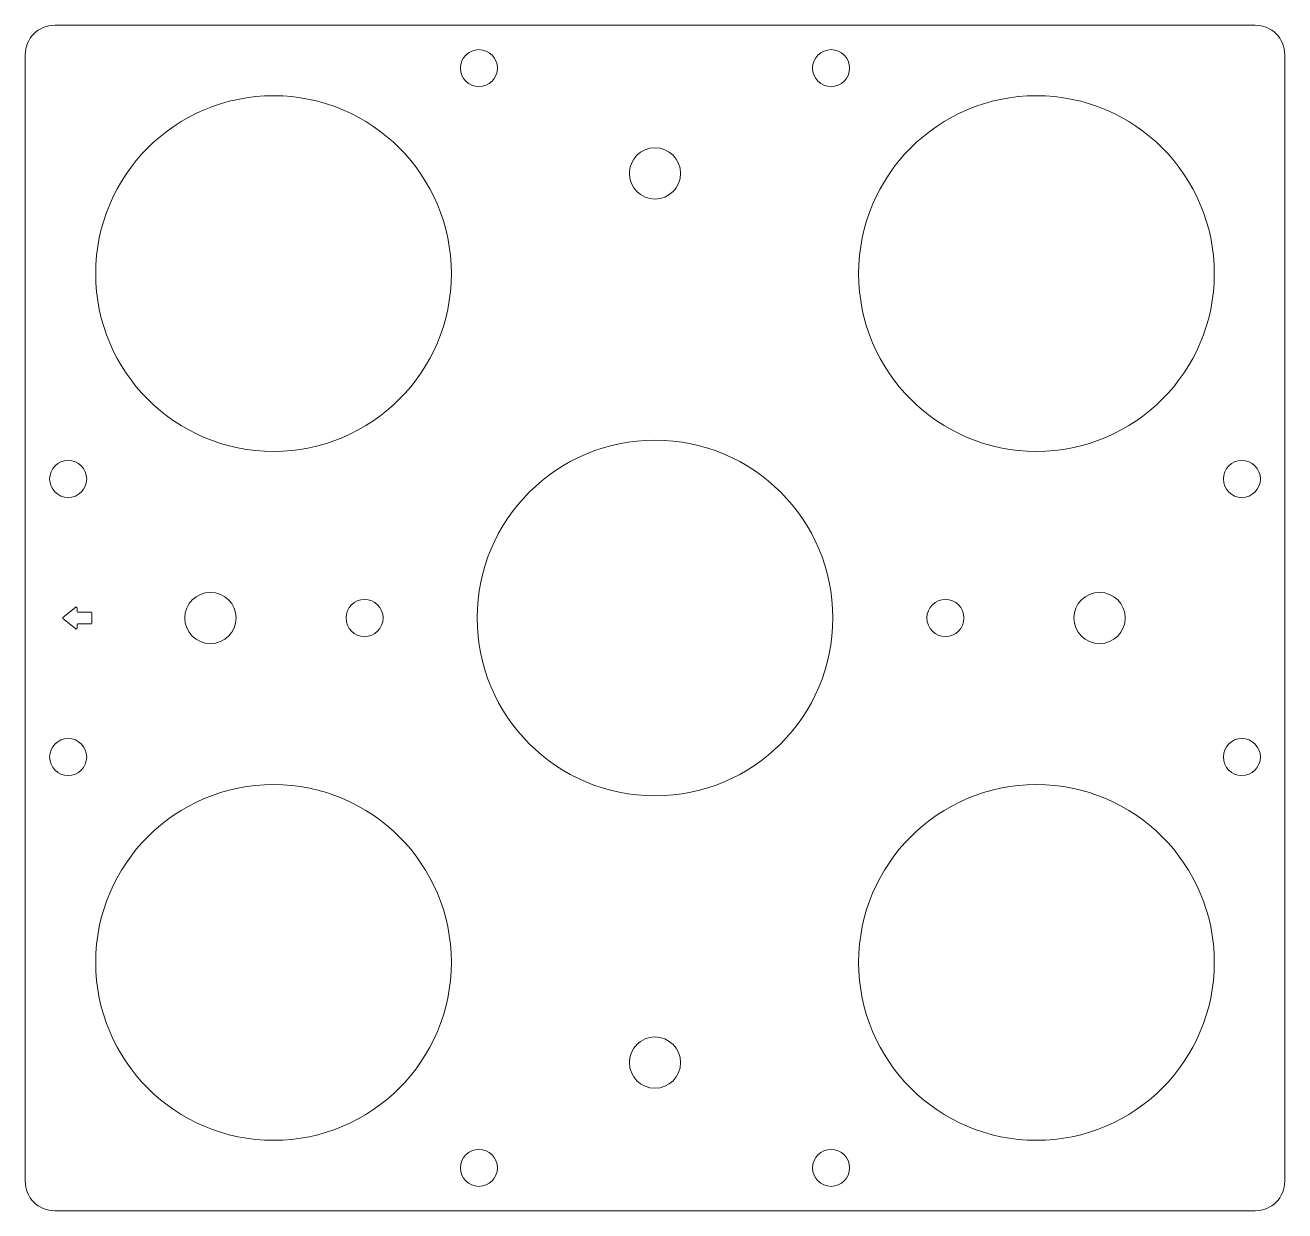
# Model space of a CAD drawing. Header units: inches. Extents: x -2.76 to 1.49, y 0.46 to 4.46.
import ezdxf

# ---------------------------------------------------------------- set-up
doc = ezdxf.new("R2010")
doc.units = ezdxf.units.IN
doc.header["$MEASUREMENT"] = 0

msp = doc.modelspace()

# ---------------------------------------------------------------- linework, layer by layer
at = {"color": 7, "linetype": 'Continuous', "lineweight": 15}
for p, q in [((1.3913, 4.4609), (-2.6587, 4.4609)), ((-2.7587, 4.3609), (-2.7587, 0.5609)), ((1.4913, 0.5609), (1.4913, 4.3609)), ((-2.5877, 2.4976), (-2.6312, 2.4628)), ((-2.5837, 2.4834), (-2.5837, 2.4957)), ((-2.5362, 2.4809), (-2.5812, 2.4809)), ((-2.5337, 2.4784), (-2.5337, 2.4434)), ((-2.5877, 2.4241), (-2.6312, 2.4589)), ((-2.5837, 2.4384), (-2.5837, 2.4261)), ((-2.5362, 2.4409), (-2.5812, 2.4409)), ((-2.6587, 0.4609), (1.3913, 0.4609))]:
    msp.add_line(p, q, dxfattribs=at)
for centre, radius in [((-1.2278, 4.3159), 0.0625), ((-0.0396, 4.3159), 0.0625), ((-1.9208, 3.6229), 0.6), ((0.6534, 3.6229), 0.6), ((-0.6337, 3.9609), 0.0865), ((-0.6337, 2.4609), 0.6), ((-2.6137, 2.93), 0.0625), ((1.3464, 2.93), 0.0625), ((-2.1337, 2.4609), 0.0865), ((-1.6137, 2.4609), 0.0625), ((0.3463, 2.4609), 0.0625), ((0.8663, 2.4609), 0.0865), ((-2.6137, 1.9918), 0.0625), ((1.3464, 1.9918), 0.0625), ((-1.9208, 1.2988), 0.6), ((0.6534, 1.2988), 0.6), ((-0.6337, 0.9609), 0.0865), ((-1.2278, 0.6058), 0.0625), ((-0.0396, 0.6058), 0.0625)]:
    msp.add_circle(centre, radius, dxfattribs=at)
for centre, radius, start, end in [((-2.6587, 4.3609), 0.1, 90, 180), ((1.3913, 4.3609), 0.1, 0, 90), ((-2.5862, 2.4957), 0.0025, 0, 128.6598), ((-2.5812, 2.4834), 0.0025, 180, 270), ((-2.5362, 2.4784), 0.0025, 0, 90), ((-2.6297, 2.4609), 0.0025, 128.6598, 231.3402), ((-2.5862, 2.4261), 0.0025, 231.3402, 0), ((-2.5812, 2.4384), 0.0025, 90, 180), ((-2.5362, 2.4434), 0.0025, 270, 0), ((-2.6587, 0.5609), 0.1, 180, 270), ((1.3913, 0.5609), 0.1, 270, 0)]:
    msp.add_arc(centre, radius, start, end, dxfattribs=at)

doc.saveas('drawing.dxf')
